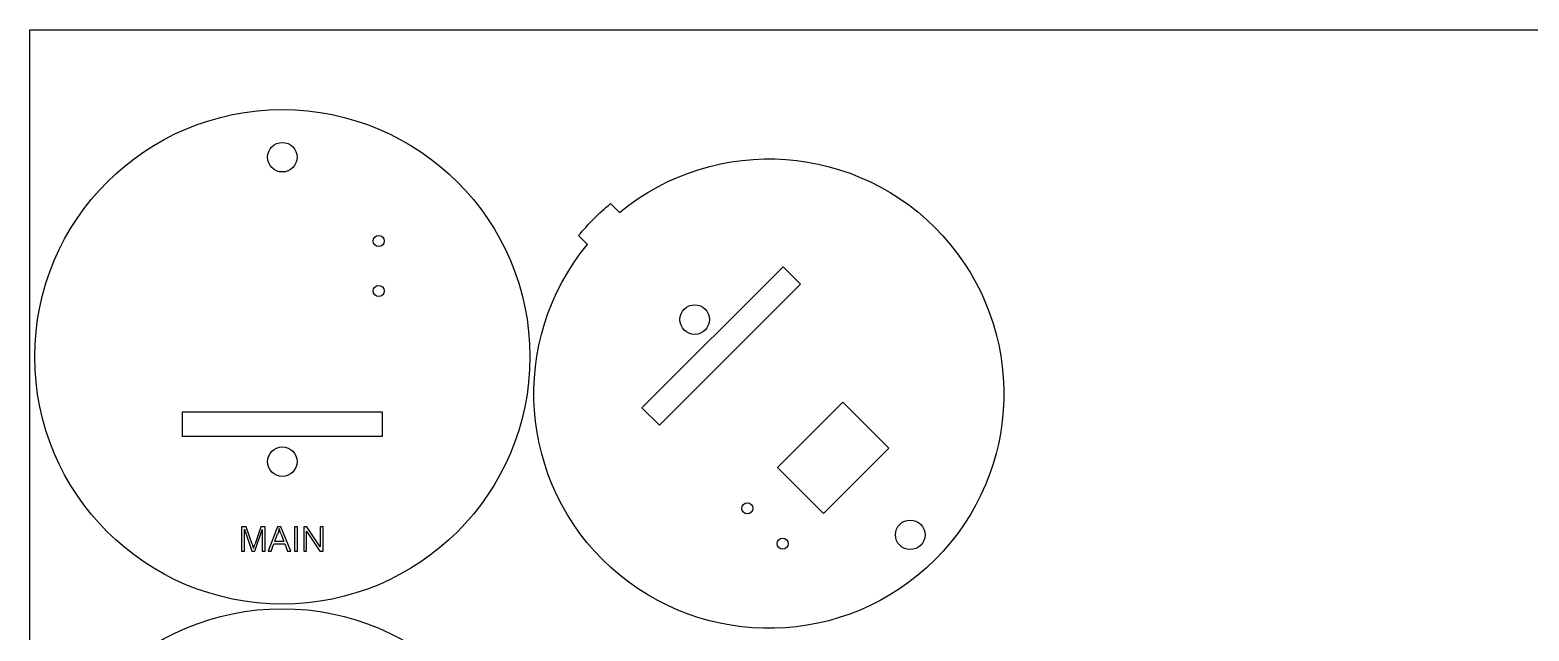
# Model space of a CAD drawing. Header units: millimetres. Extents: x 0 to 600, y -305 to 0.
# Drawn here: x 0 to 300, y -120.4 to 0 of the extents above; entities that cross this region are included whole.
import ezdxf

# ---------------------------------------------------------------- set-up
doc = ezdxf.new("R2010")
doc.units = ezdxf.units.MM
for name, color, linetype in [('BOARDS', 7, 'CONTINUOUS'), ('CUTOUTS D 5.0', 5, 'CONTINUOUS'), ('HOLES DIAM 2.3 D 5.0', 5, 'CONTINUOUS'), ('HOLES DIAM 6.0 D 5.0', 5, 'CONTINUOUS'), ('INSETS D 0.1', 3, 'CONTINUOUS'), ('PERIMETER D 5.0', 5, 'CONTINUOUS')]:
    doc.layers.add(name, color=color, linetype=linetype)

msp = doc.modelspace()

# ---------------------------------------------------------------- linework, layer by layer
at = {"layer": 'BOARDS'}
msp.add_lwpolyline([(0, 0), (600, 0), (600, -305), (0, -305)], close=True, dxfattribs=at)
at = {"layer": 'CUTOUTS D 5.0'}
for points in [[(122.48, -75.71), (125.96, -79.19), (154.19, -50.96), (150.71, -47.48)], [(70.46, -76.54), (70.46, -81.46), (30.54, -81.46), (30.54, -76.54)]]:
    msp.add_lwpolyline(points, close=True, dxfattribs=at)
at = {"layer": 'HOLES DIAM 2.3 D 5.0'}
for centre in [(69.8, -42.3), (69.8, -52.3), (143.57, -95.86), (150.64, -102.93)]:
    msp.add_circle(centre, 1.11, dxfattribs=at)
at = {"layer": 'HOLES DIAM 6.0 D 5.0'}
for centre in [(50.5, -25.5), (133.03, -58.03), (50.5, -86.5), (176.16, -101.16)]:
    msp.add_circle(centre, 2.96, dxfattribs=at)
at = {"layer": 'INSETS D 0.1'}
for p, q in [((43.28, -99.54), (42.35, -99.54)), ((42.35, -99.54), (42.35, -104.46)), ((42.91, -104.46), (42.91, -100)), ((42.91, -100), (44.43, -104.46)), ((44.46, -103.05), (43.28, -99.54)), ((44.97, -104.46), (46.49, -100.08)), ((46.22, -99.54), (45.04, -102.99)), ((47.05, -99.54), (46.22, -99.54)), ((46.49, -100.08), (46.49, -104.46)), ((47.05, -104.46), (47.05, -99.54)), ((48.99, -102.49), (49.56, -100.97)), ((50.26, -101.05), (50.8, -102.49)), ((42.35, -104.46), (42.91, -104.46)), ((44.43, -104.46), (44.97, -104.46)), ((46.49, -104.46), (47.05, -104.46)), ((50.8, -102.49), (48.99, -102.49))]:
    msp.add_line(p, q, dxfattribs=at)
for points in [[(162.69, -74.6), (149.6, -87.69), (158.8, -96.9), (171.9, -83.8)], [(51.56, -104.46), (52.22, -104.46), (50.21, -99.54), (49.55, -99.54), (47.66, -104.46), (48.28, -104.46), (48.83, -102.95), (50.97, -102.95)], [(52.97, -104.46), (53.55, -104.46), (53.55, -99.54), (52.97, -99.54)], [(55.34, -104.46), (55.34, -100.44), (58.03, -104.46), (58.65, -104.46), (58.65, -99.54), (58.09, -99.54), (58.09, -103.56), (55.4, -99.54), (54.79, -99.54), (54.79, -104.46)]]:
    msp.add_lwpolyline(points, close=True, dxfattribs=at)
for points, knots in [([(49.86, -99.87), (49.85, -99.92), (49.84, -99.97), (49.83, -100.02), (49.79, -100.18), (49.76, -100.34), (49.71, -100.49), (49.67, -100.65), (49.61, -100.81), (49.56, -100.97)], [-0.0153682, -0.0153682, -0.0153682, -0.0153682, 0, 0, 0, 0.0492826, 0.0492826, 0.0492826, 0.0992509, 0.0992509, 0.0992509, 0.0992509]), ([(50.26, -101.05), (50.19, -100.86), (50.12, -100.67), (50.05, -100.47), (50, -100.32), (49.95, -100.17), (49.9, -100.01), (49.89, -99.96), (49.87, -99.92), (49.86, -99.87)], [0, 0, 0, 0, 0.0611193, 0.0611193, 0.0611193, 0.1096047, 0.1096047, 0.1096047, 0.124984, 0.124984, 0.124984, 0.124984]), ([(44.46, -103.05), (44.5, -103.2), (44.55, -103.34), (44.6, -103.48), (44.63, -103.59), (44.66, -103.69), (44.69, -103.79), (44.71, -103.83), (44.72, -103.87), (44.73, -103.91)], [0, 0, 0, 0, 0.04548803, 0.04548803, 0.04548803, 0.07776737, 0.07776737, 0.07776737, 0.09053119, 0.09053119, 0.09053119, 0.09053119]), ([(44.73, -103.91), (44.75, -103.87), (44.76, -103.83), (44.77, -103.79), (44.81, -103.68), (44.84, -103.57), (44.88, -103.46), (44.93, -103.3), (44.98, -103.15), (45.04, -102.99)], [-0.01276375, -0.01276375, -0.01276375, -0.01276375, 0, 0, 0, 0.0354043, 0.0354043, 0.0354043, 0.08445122, 0.08445122, 0.08445122, 0.08445122])]:
    msp.add_open_spline(points, degree=3, knots=knots, dxfattribs=at)
at = {"layer": 'PERIMETER D 5.0'}
msp.add_lwpolyline([(116.21, -34.78), (117.98, -36.56, -20.672031), (111.56, -42.98), (109.78, -41.21, -0.045923)], format="xyb", close=True, dxfattribs=at)
for centre in [(50.5, -65.5), (50.5, -165.5)]:
    msp.add_circle(centre, 49.54, dxfattribs=at)

doc.saveas('drawing.dxf')
